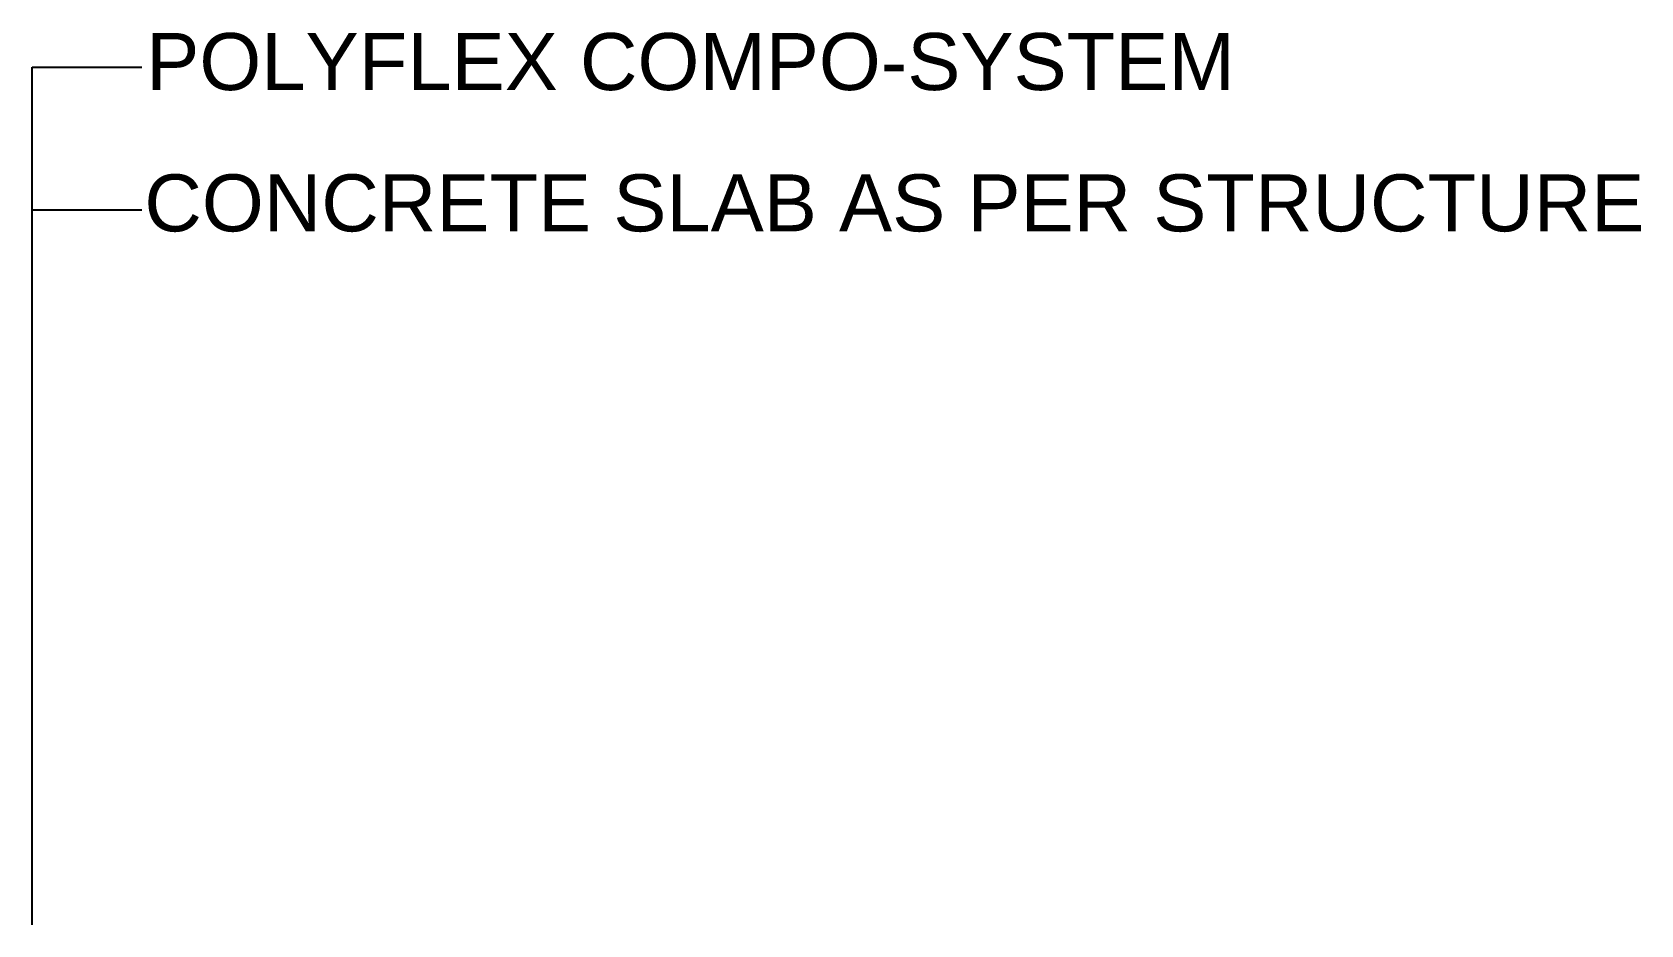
# Model space of a CAD drawing. Header units: centimetres. Extents: x -4632 to 1767, y -935 to 10443.
# Drawn here: x 1569.8 to 1767.3, y -311.2 to -201.6 of the extents above; entities that cross this region are included whole.
import ezdxf
from ezdxf.enums import TextEntityAlignment as Align

# ---------------------------------------------------------------- set-up
doc = ezdxf.new("R2010")
doc.units = ezdxf.units.CM
doc.header["$LTSCALE"] = 100
doc.header["$MEASUREMENT"] = 0
doc.layers.add('TEXT', color=3, linetype='Continuous')
doc.styles.add('ART', font='arial.ttf')

msp = doc.modelspace()

# ---------------------------------------------------------------- linework, layer by layer
at = {"layer": 'TEXT'}
for p, q in [((1569.76, -311.23), (1569.76, -205.95)), ((1569.76, -205.95), (1583.22, -205.95)), ((1569.76, -223.45), (1583.22, -223.45))]:
    msp.add_line(p, q, dxfattribs=at)

# ---------------------------------------------------------------- texts
at = {"layer": 'TEXT', "color": 3, "style": 'ART'}
for s, p in [('POLYFLEX COMPO-SYSTEM', (1650.6, -205.25, 0)), ('CONCRETE SLAB AS PER STRUCTURE', (1675.63, -222.6, 0))]:
    msp.add_text(s, height=7, dxfattribs=at).set_placement(p, align=Align.MIDDLE_CENTER)

doc.saveas('drawing.dxf')
